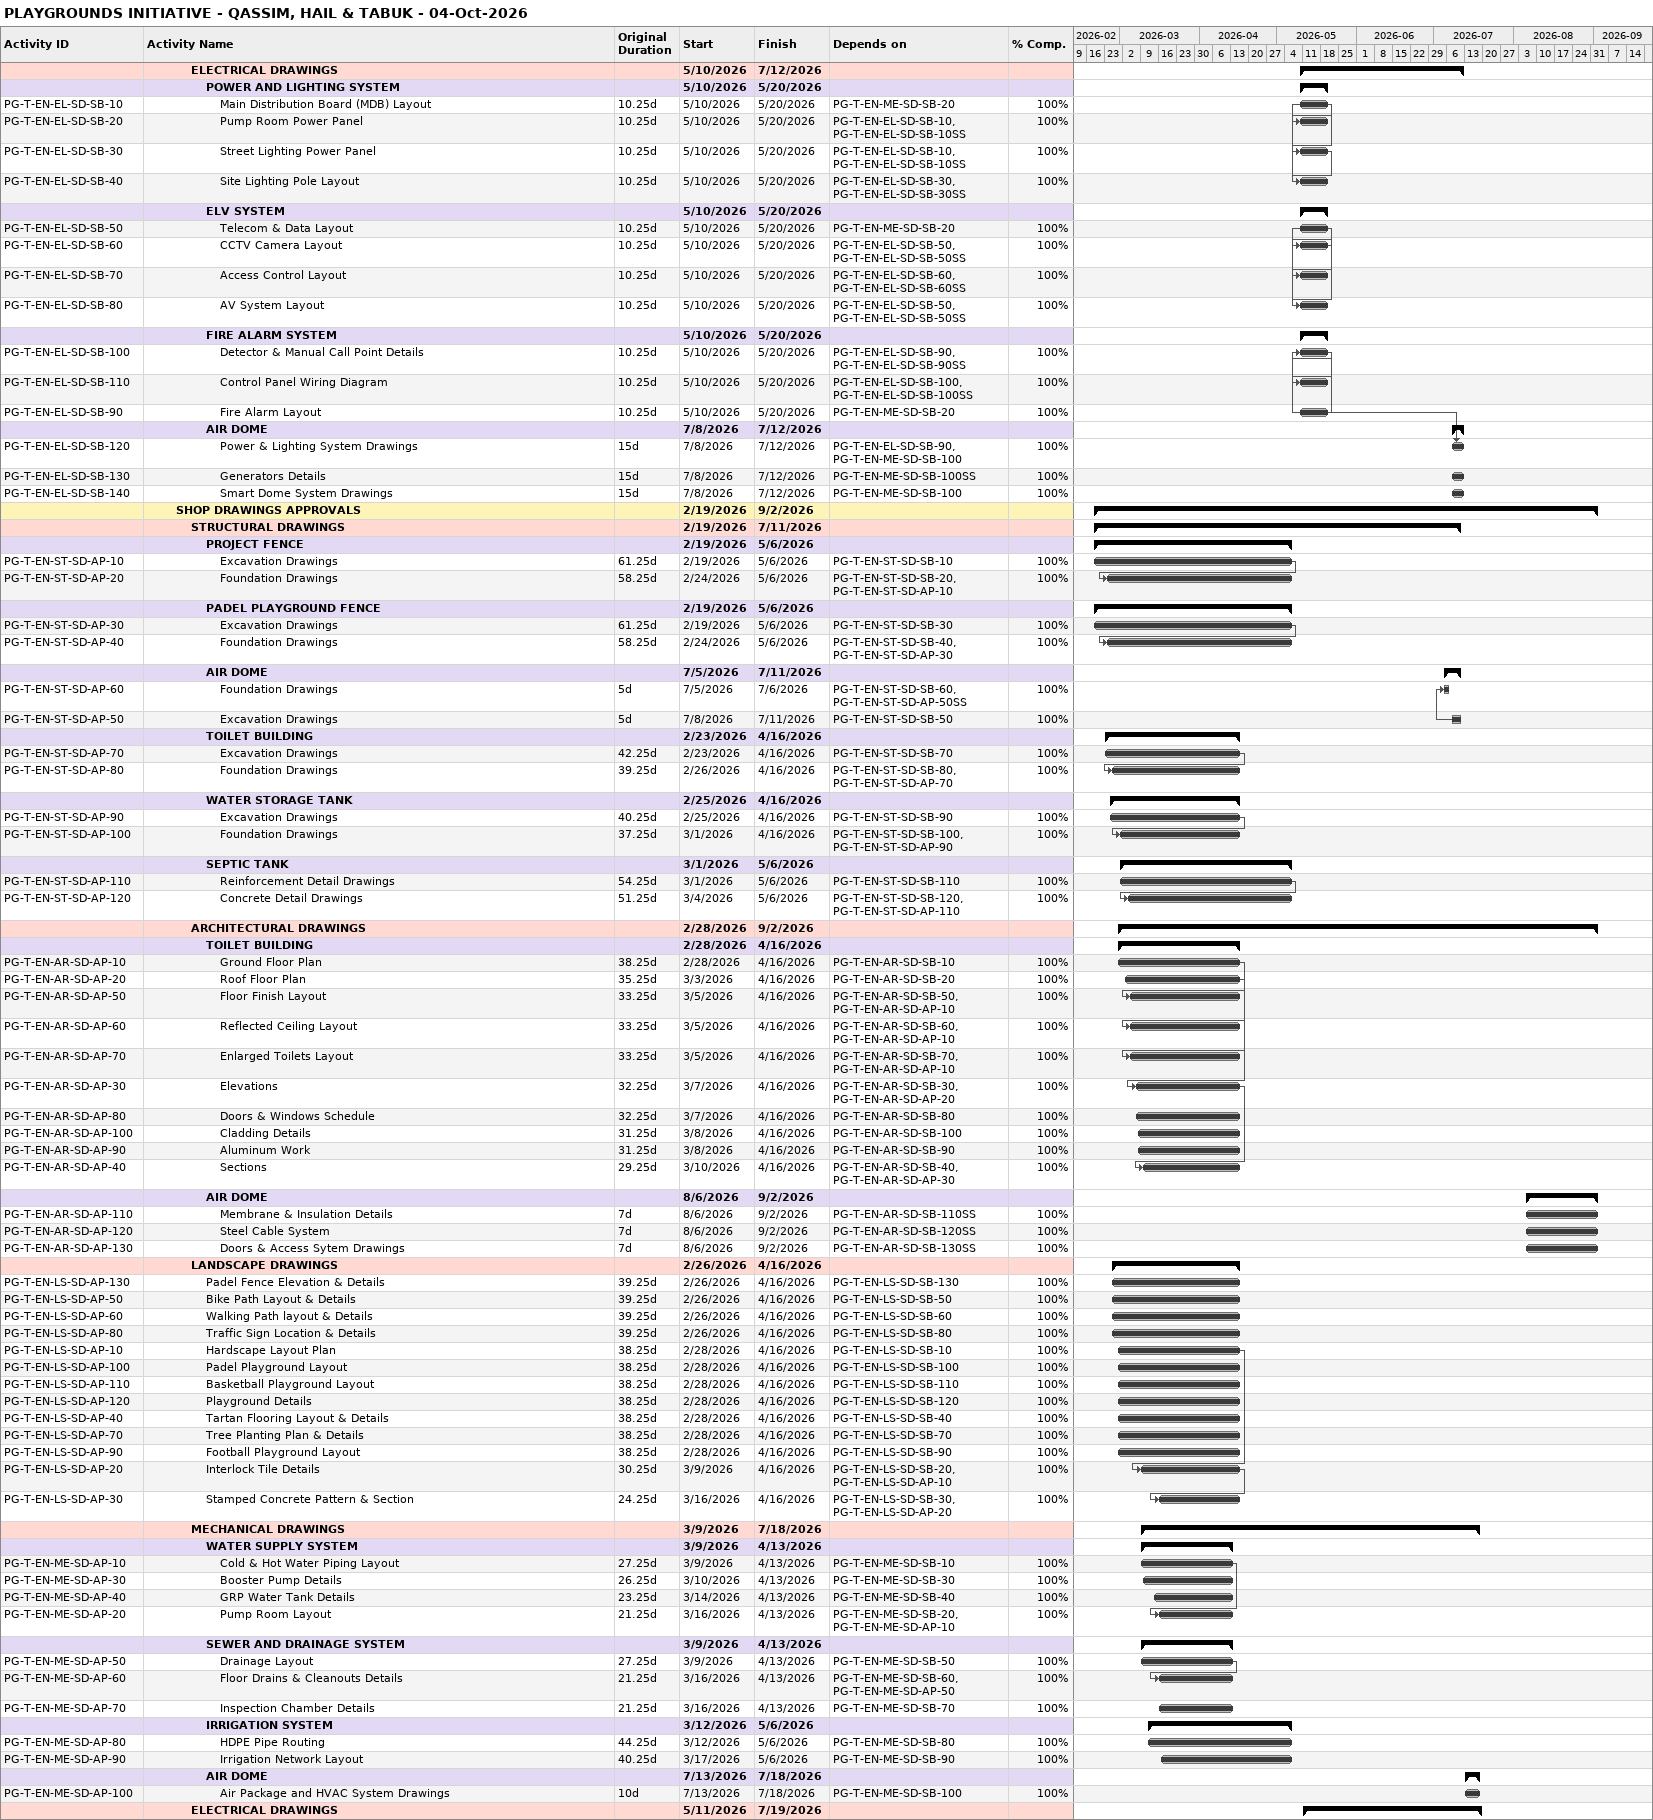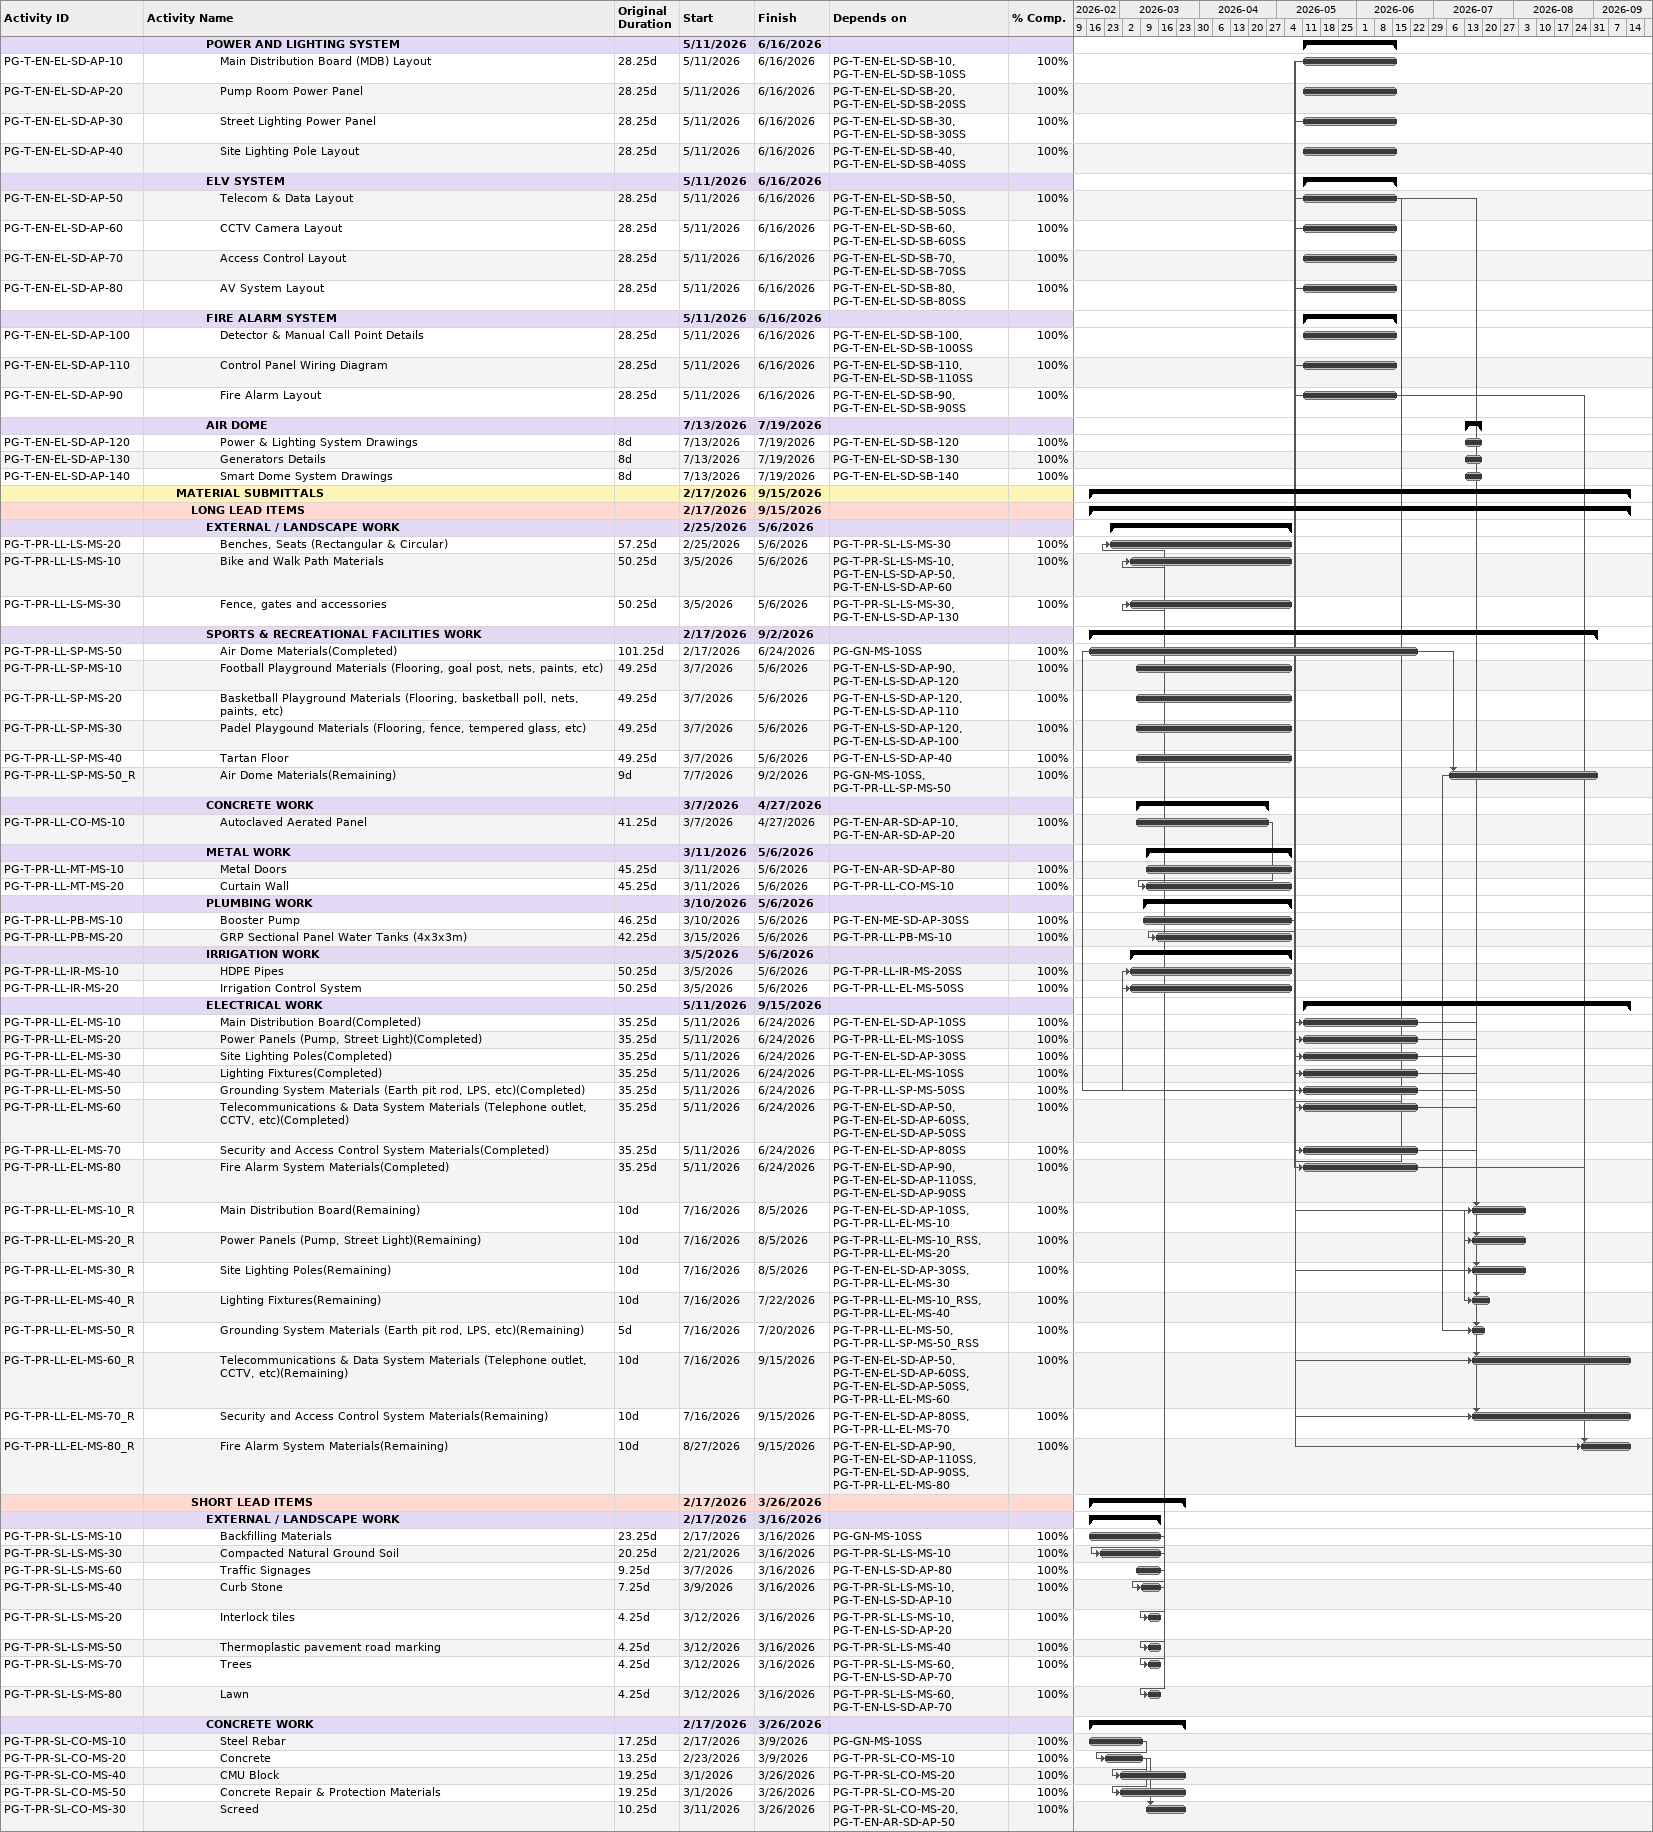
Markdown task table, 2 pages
PLAYGROUNDS INITIATIVE - QASSIM, HAIL & TABUK - 04-Oct-2026

| ID | Level | Task | Original duration | Start | Finish | Predecessors | % complete |
|---|---|---|---|---|---|---|---|
|  | 4 | **ELECTRICAL DRAWINGS** |  | 2026-05-10 | 2026-07-12 |  |  |
|  | 5 | **POWER AND LIGHTING SYSTEM** |  | 2026-05-10 | 2026-05-20 |  |  |
| PG-T-EN-EL-SD-SB-10 | 6 | Main Distribution Board (MDB) Layout | 10.25d | 2026-05-10 | 2026-05-20 | PG-T-EN-ME-SD-SB-20 | 100 |
| PG-T-EN-EL-SD-SB-20 | 6 | Pump Room Power Panel | 10.25d | 2026-05-10 | 2026-05-20 | PG-T-EN-EL-SD-SB-10, PG-T-EN-EL-SD-SB-10SS | 100 |
| PG-T-EN-EL-SD-SB-30 | 6 | Street Lighting Power Panel | 10.25d | 2026-05-10 | 2026-05-20 | PG-T-EN-EL-SD-SB-10, PG-T-EN-EL-SD-SB-10SS | 100 |
| PG-T-EN-EL-SD-SB-40 | 6 | Site Lighting Pole Layout | 10.25d | 2026-05-10 | 2026-05-20 | PG-T-EN-EL-SD-SB-30, PG-T-EN-EL-SD-SB-30SS | 100 |
|  | 5 | **ELV SYSTEM** |  | 2026-05-10 | 2026-05-20 |  |  |
| PG-T-EN-EL-SD-SB-50 | 6 | Telecom & Data Layout | 10.25d | 2026-05-10 | 2026-05-20 | PG-T-EN-ME-SD-SB-20 | 100 |
| PG-T-EN-EL-SD-SB-60 | 6 | CCTV Camera Layout | 10.25d | 2026-05-10 | 2026-05-20 | PG-T-EN-EL-SD-SB-50, PG-T-EN-EL-SD-SB-50SS | 100 |
| PG-T-EN-EL-SD-SB-70 | 6 | Access Control Layout | 10.25d | 2026-05-10 | 2026-05-20 | PG-T-EN-EL-SD-SB-60, PG-T-EN-EL-SD-SB-60SS | 100 |
| PG-T-EN-EL-SD-SB-80 | 6 | AV System Layout | 10.25d | 2026-05-10 | 2026-05-20 | PG-T-EN-EL-SD-SB-50, PG-T-EN-EL-SD-SB-50SS | 100 |
|  | 5 | **FIRE ALARM SYSTEM** |  | 2026-05-10 | 2026-05-20 |  |  |
| PG-T-EN-EL-SD-SB-100 | 6 | Detector & Manual Call Point Details | 10.25d | 2026-05-10 | 2026-05-20 | PG-T-EN-EL-SD-SB-90, PG-T-EN-EL-SD-SB-90SS | 100 |
| PG-T-EN-EL-SD-SB-110 | 6 | Control Panel Wiring Diagram | 10.25d | 2026-05-10 | 2026-05-20 | PG-T-EN-EL-SD-SB-100, PG-T-EN-EL-SD-SB-100SS | 100 |
| PG-T-EN-EL-SD-SB-90 | 6 | Fire Alarm Layout | 10.25d | 2026-05-10 | 2026-05-20 | PG-T-EN-ME-SD-SB-20 | 100 |
|  | 5 | **AIR DOME** |  | 2026-07-08 | 2026-07-12 |  |  |
| PG-T-EN-EL-SD-SB-120 | 6 | Power & Lighting System Drawings | 15d | 2026-07-08 | 2026-07-12 | PG-T-EN-EL-SD-SB-90, PG-T-EN-ME-SD-SB-100 | 100 |
| PG-T-EN-EL-SD-SB-130 | 6 | Generators Details | 15d | 2026-07-08 | 2026-07-12 | PG-T-EN-ME-SD-SB-100SS | 100 |
| PG-T-EN-EL-SD-SB-140 | 6 | Smart Dome System Drawings | 15d | 2026-07-08 | 2026-07-12 | PG-T-EN-ME-SD-SB-100 | 100 |
|  | 3 | **SHOP DRAWINGS APPROVALS** |  | 2026-02-19 | 2026-09-02 |  |  |
|  | 4 | **STRUCTURAL DRAWINGS** |  | 2026-02-19 | 2026-07-11 |  |  |
|  | 5 | **PROJECT FENCE** |  | 2026-02-19 | 2026-05-06 |  |  |
| PG-T-EN-ST-SD-AP-10 | 6 | Excavation Drawings | 61.25d | 2026-02-19 | 2026-05-06 | PG-T-EN-ST-SD-SB-10 | 100 |
| PG-T-EN-ST-SD-AP-20 | 6 | Foundation Drawings | 58.25d | 2026-02-24 | 2026-05-06 | PG-T-EN-ST-SD-SB-20, PG-T-EN-ST-SD-AP-10 | 100 |
|  | 5 | **PADEL PLAYGROUND FENCE** |  | 2026-02-19 | 2026-05-06 |  |  |
| PG-T-EN-ST-SD-AP-30 | 6 | Excavation Drawings | 61.25d | 2026-02-19 | 2026-05-06 | PG-T-EN-ST-SD-SB-30 | 100 |
| PG-T-EN-ST-SD-AP-40 | 6 | Foundation Drawings | 58.25d | 2026-02-24 | 2026-05-06 | PG-T-EN-ST-SD-SB-40, PG-T-EN-ST-SD-AP-30 | 100 |
|  | 5 | **AIR DOME** |  | 2026-07-05 | 2026-07-11 |  |  |
| PG-T-EN-ST-SD-AP-60 | 6 | Foundation Drawings | 5d | 2026-07-05 | 2026-07-06 | PG-T-EN-ST-SD-SB-60, PG-T-EN-ST-SD-AP-50SS | 100 |
| PG-T-EN-ST-SD-AP-50 | 6 | Excavation Drawings | 5d | 2026-07-08 | 2026-07-11 | PG-T-EN-ST-SD-SB-50 | 100 |
|  | 5 | **TOILET BUILDING** |  | 2026-02-23 | 2026-04-16 |  |  |
| PG-T-EN-ST-SD-AP-70 | 6 | Excavation Drawings | 42.25d | 2026-02-23 | 2026-04-16 | PG-T-EN-ST-SD-SB-70 | 100 |
| PG-T-EN-ST-SD-AP-80 | 6 | Foundation Drawings | 39.25d | 2026-02-26 | 2026-04-16 | PG-T-EN-ST-SD-SB-80, PG-T-EN-ST-SD-AP-70 | 100 |
|  | 5 | **WATER STORAGE TANK** |  | 2026-02-25 | 2026-04-16 |  |  |
| PG-T-EN-ST-SD-AP-90 | 6 | Excavation Drawings | 40.25d | 2026-02-25 | 2026-04-16 | PG-T-EN-ST-SD-SB-90 | 100 |
| PG-T-EN-ST-SD-AP-100 | 6 | Foundation Drawings | 37.25d | 2026-03-01 | 2026-04-16 | PG-T-EN-ST-SD-SB-100, PG-T-EN-ST-SD-AP-90 | 100 |
|  | 5 | **SEPTIC TANK** |  | 2026-03-01 | 2026-05-06 |  |  |
| PG-T-EN-ST-SD-AP-110 | 6 | Reinforcement Detail Drawings | 54.25d | 2026-03-01 | 2026-05-06 | PG-T-EN-ST-SD-SB-110 | 100 |
| PG-T-EN-ST-SD-AP-120 | 6 | Concrete Detail Drawings | 51.25d | 2026-03-04 | 2026-05-06 | PG-T-EN-ST-SD-SB-120, PG-T-EN-ST-SD-AP-110 | 100 |
|  | 4 | **ARCHITECTURAL DRAWINGS** |  | 2026-02-28 | 2026-09-02 |  |  |
|  | 5 | **TOILET BUILDING** |  | 2026-02-28 | 2026-04-16 |  |  |
| PG-T-EN-AR-SD-AP-10 | 6 | Ground Floor Plan | 38.25d | 2026-02-28 | 2026-04-16 | PG-T-EN-AR-SD-SB-10 | 100 |
| PG-T-EN-AR-SD-AP-20 | 6 | Roof Floor Plan | 35.25d | 2026-03-03 | 2026-04-16 | PG-T-EN-AR-SD-SB-20 | 100 |
| PG-T-EN-AR-SD-AP-50 | 6 | Floor Finish Layout | 33.25d | 2026-03-05 | 2026-04-16 | PG-T-EN-AR-SD-SB-50, PG-T-EN-AR-SD-AP-10 | 100 |
| PG-T-EN-AR-SD-AP-60 | 6 | Reflected Ceiling Layout | 33.25d | 2026-03-05 | 2026-04-16 | PG-T-EN-AR-SD-SB-60, PG-T-EN-AR-SD-AP-10 | 100 |
| PG-T-EN-AR-SD-AP-70 | 6 | Enlarged Toilets Layout | 33.25d | 2026-03-05 | 2026-04-16 | PG-T-EN-AR-SD-SB-70, PG-T-EN-AR-SD-AP-10 | 100 |
| PG-T-EN-AR-SD-AP-30 | 6 | Elevations | 32.25d | 2026-03-07 | 2026-04-16 | PG-T-EN-AR-SD-SB-30, PG-T-EN-AR-SD-AP-20 | 100 |
| PG-T-EN-AR-SD-AP-80 | 6 | Doors & Windows Schedule | 32.25d | 2026-03-07 | 2026-04-16 | PG-T-EN-AR-SD-SB-80 | 100 |
| PG-T-EN-AR-SD-AP-100 | 6 | Cladding Details | 31.25d | 2026-03-08 | 2026-04-16 | PG-T-EN-AR-SD-SB-100 | 100 |
| PG-T-EN-AR-SD-AP-90 | 6 | Aluminum Work | 31.25d | 2026-03-08 | 2026-04-16 | PG-T-EN-AR-SD-SB-90 | 100 |
| PG-T-EN-AR-SD-AP-40 | 6 | Sections | 29.25d | 2026-03-10 | 2026-04-16 | PG-T-EN-AR-SD-SB-40, PG-T-EN-AR-SD-AP-30 | 100 |
|  | 5 | **AIR DOME** |  | 2026-08-06 | 2026-09-02 |  |  |
| PG-T-EN-AR-SD-AP-110 | 6 | Membrane & Insulation Details | 7d | 2026-08-06 | 2026-09-02 | PG-T-EN-AR-SD-SB-110SS | 100 |
| PG-T-EN-AR-SD-AP-120 | 6 | Steel Cable System | 7d | 2026-08-06 | 2026-09-02 | PG-T-EN-AR-SD-SB-120SS | 100 |
| PG-T-EN-AR-SD-AP-130 | 6 | Doors & Access Sytem Drawings | 7d | 2026-08-06 | 2026-09-02 | PG-T-EN-AR-SD-SB-130SS | 100 |
|  | 4 | **LANDSCAPE DRAWINGS** |  | 2026-02-26 | 2026-04-16 |  |  |
| PG-T-EN-LS-SD-AP-130 | 5 | Padel Fence Elevation & Details | 39.25d | 2026-02-26 | 2026-04-16 | PG-T-EN-LS-SD-SB-130 | 100 |
| PG-T-EN-LS-SD-AP-50 | 5 | Bike Path Layout & Details | 39.25d | 2026-02-26 | 2026-04-16 | PG-T-EN-LS-SD-SB-50 | 100 |
| PG-T-EN-LS-SD-AP-60 | 5 | Walking Path layout & Details | 39.25d | 2026-02-26 | 2026-04-16 | PG-T-EN-LS-SD-SB-60 | 100 |
| PG-T-EN-LS-SD-AP-80 | 5 | Traffic Sign Location & Details | 39.25d | 2026-02-26 | 2026-04-16 | PG-T-EN-LS-SD-SB-80 | 100 |
| PG-T-EN-LS-SD-AP-10 | 5 | Hardscape Layout Plan | 38.25d | 2026-02-28 | 2026-04-16 | PG-T-EN-LS-SD-SB-10 | 100 |
| PG-T-EN-LS-SD-AP-100 | 5 | Padel Playground Layout | 38.25d | 2026-02-28 | 2026-04-16 | PG-T-EN-LS-SD-SB-100 | 100 |
| PG-T-EN-LS-SD-AP-110 | 5 | Basketball Playground Layout | 38.25d | 2026-02-28 | 2026-04-16 | PG-T-EN-LS-SD-SB-110 | 100 |
| PG-T-EN-LS-SD-AP-120 | 5 | Playground Details | 38.25d | 2026-02-28 | 2026-04-16 | PG-T-EN-LS-SD-SB-120 | 100 |
| PG-T-EN-LS-SD-AP-40 | 5 | Tartan Flooring Layout & Details | 38.25d | 2026-02-28 | 2026-04-16 | PG-T-EN-LS-SD-SB-40 | 100 |
| PG-T-EN-LS-SD-AP-70 | 5 | Tree Planting Plan & Details | 38.25d | 2026-02-28 | 2026-04-16 | PG-T-EN-LS-SD-SB-70 | 100 |
| PG-T-EN-LS-SD-AP-90 | 5 | Football Playground Layout | 38.25d | 2026-02-28 | 2026-04-16 | PG-T-EN-LS-SD-SB-90 | 100 |
| PG-T-EN-LS-SD-AP-20 | 5 | Interlock Tile Details | 30.25d | 2026-03-09 | 2026-04-16 | PG-T-EN-LS-SD-SB-20, PG-T-EN-LS-SD-AP-10 | 100 |
| PG-T-EN-LS-SD-AP-30 | 5 | Stamped Concrete Pattern & Section | 24.25d | 2026-03-16 | 2026-04-16 | PG-T-EN-LS-SD-SB-30, PG-T-EN-LS-SD-AP-20 | 100 |
|  | 4 | **MECHANICAL DRAWINGS** |  | 2026-03-09 | 2026-07-18 |  |  |
|  | 5 | **WATER SUPPLY SYSTEM** |  | 2026-03-09 | 2026-04-13 |  |  |
| PG-T-EN-ME-SD-AP-10 | 6 | Cold & Hot Water Piping Layout | 27.25d | 2026-03-09 | 2026-04-13 | PG-T-EN-ME-SD-SB-10 | 100 |
| PG-T-EN-ME-SD-AP-30 | 6 | Booster Pump Details | 26.25d | 2026-03-10 | 2026-04-13 | PG-T-EN-ME-SD-SB-30 | 100 |
| PG-T-EN-ME-SD-AP-40 | 6 | GRP Water Tank Details | 23.25d | 2026-03-14 | 2026-04-13 | PG-T-EN-ME-SD-SB-40 | 100 |
| PG-T-EN-ME-SD-AP-20 | 6 | Pump Room Layout | 21.25d | 2026-03-16 | 2026-04-13 | PG-T-EN-ME-SD-SB-20, PG-T-EN-ME-SD-AP-10 | 100 |
|  | 5 | **SEWER AND DRAINAGE SYSTEM** |  | 2026-03-09 | 2026-04-13 |  |  |
| PG-T-EN-ME-SD-AP-50 | 6 | Drainage Layout | 27.25d | 2026-03-09 | 2026-04-13 | PG-T-EN-ME-SD-SB-50 | 100 |
| PG-T-EN-ME-SD-AP-60 | 6 | Floor Drains & Cleanouts Details | 21.25d | 2026-03-16 | 2026-04-13 | PG-T-EN-ME-SD-SB-60, PG-T-EN-ME-SD-AP-50 | 100 |
| PG-T-EN-ME-SD-AP-70 | 6 | Inspection Chamber Details | 21.25d | 2026-03-16 | 2026-04-13 | PG-T-EN-ME-SD-SB-70 | 100 |
|  | 5 | **IRRIGATION SYSTEM** |  | 2026-03-12 | 2026-05-06 |  |  |
| PG-T-EN-ME-SD-AP-80 | 6 | HDPE Pipe Routing | 44.25d | 2026-03-12 | 2026-05-06 | PG-T-EN-ME-SD-SB-80 | 100 |
| PG-T-EN-ME-SD-AP-90 | 6 | Irrigation Network Layout | 40.25d | 2026-03-17 | 2026-05-06 | PG-T-EN-ME-SD-SB-90 | 100 |
|  | 5 | **AIR DOME** |  | 2026-07-13 | 2026-07-18 |  |  |
| PG-T-EN-ME-SD-AP-100 | 6 | Air Package and HVAC System Drawings | 10d | 2026-07-13 | 2026-07-18 | PG-T-EN-ME-SD-SB-100 | 100 |
|  | 4 | **ELECTRICAL DRAWINGS** |  | 2026-05-11 | 2026-07-19 |  |  |
|  | 5 | **POWER AND LIGHTING SYSTEM** |  | 2026-05-11 | 2026-06-16 |  |  |
| PG-T-EN-EL-SD-AP-10 | 6 | Main Distribution Board (MDB) Layout | 28.25d | 2026-05-11 | 2026-06-16 | PG-T-EN-EL-SD-SB-10, PG-T-EN-EL-SD-SB-10SS | 100 |
| PG-T-EN-EL-SD-AP-20 | 6 | Pump Room Power Panel | 28.25d | 2026-05-11 | 2026-06-16 | PG-T-EN-EL-SD-SB-20, PG-T-EN-EL-SD-SB-20SS | 100 |
| PG-T-EN-EL-SD-AP-30 | 6 | Street Lighting Power Panel | 28.25d | 2026-05-11 | 2026-06-16 | PG-T-EN-EL-SD-SB-30, PG-T-EN-EL-SD-SB-30SS | 100 |
| PG-T-EN-EL-SD-AP-40 | 6 | Site Lighting Pole Layout | 28.25d | 2026-05-11 | 2026-06-16 | PG-T-EN-EL-SD-SB-40, PG-T-EN-EL-SD-SB-40SS | 100 |
|  | 5 | **ELV SYSTEM** |  | 2026-05-11 | 2026-06-16 |  |  |
| PG-T-EN-EL-SD-AP-50 | 6 | Telecom & Data Layout | 28.25d | 2026-05-11 | 2026-06-16 | PG-T-EN-EL-SD-SB-50, PG-T-EN-EL-SD-SB-50SS | 100 |
| PG-T-EN-EL-SD-AP-60 | 6 | CCTV Camera Layout | 28.25d | 2026-05-11 | 2026-06-16 | PG-T-EN-EL-SD-SB-60, PG-T-EN-EL-SD-SB-60SS | 100 |
| PG-T-EN-EL-SD-AP-70 | 6 | Access Control Layout | 28.25d | 2026-05-11 | 2026-06-16 | PG-T-EN-EL-SD-SB-70, PG-T-EN-EL-SD-SB-70SS | 100 |
| PG-T-EN-EL-SD-AP-80 | 6 | AV System Layout | 28.25d | 2026-05-11 | 2026-06-16 | PG-T-EN-EL-SD-SB-80, PG-T-EN-EL-SD-SB-80SS | 100 |
|  | 5 | **FIRE ALARM SYSTEM** |  | 2026-05-11 | 2026-06-16 |  |  |
| PG-T-EN-EL-SD-AP-100 | 6 | Detector & Manual Call Point Details | 28.25d | 2026-05-11 | 2026-06-16 | PG-T-EN-EL-SD-SB-100, PG-T-EN-EL-SD-SB-100SS | 100 |
| PG-T-EN-EL-SD-AP-110 | 6 | Control Panel Wiring Diagram | 28.25d | 2026-05-11 | 2026-06-16 | PG-T-EN-EL-SD-SB-110, PG-T-EN-EL-SD-SB-110SS | 100 |
| PG-T-EN-EL-SD-AP-90 | 6 | Fire Alarm Layout | 28.25d | 2026-05-11 | 2026-06-16 | PG-T-EN-EL-SD-SB-90, PG-T-EN-EL-SD-SB-90SS | 100 |
|  | 5 | **AIR DOME** |  | 2026-07-13 | 2026-07-19 |  |  |
| PG-T-EN-EL-SD-AP-120 | 6 | Power & Lighting System Drawings | 8d | 2026-07-13 | 2026-07-19 | PG-T-EN-EL-SD-SB-120 | 100 |
| PG-T-EN-EL-SD-AP-130 | 6 | Generators Details | 8d | 2026-07-13 | 2026-07-19 | PG-T-EN-EL-SD-SB-130 | 100 |
| PG-T-EN-EL-SD-AP-140 | 6 | Smart Dome System Drawings | 8d | 2026-07-13 | 2026-07-19 | PG-T-EN-EL-SD-SB-140 | 100 |
|  | 3 | **MATERIAL SUBMITTALS** |  | 2026-02-17 | 2026-09-15 |  |  |
|  | 4 | **LONG LEAD ITEMS** |  | 2026-02-17 | 2026-09-15 |  |  |
|  | 5 | **EXTERNAL / LANDSCAPE WORK** |  | 2026-02-25 | 2026-05-06 |  |  |
| PG-T-PR-LL-LS-MS-20 | 6 | Benches, Seats (Rectangular & Circular) | 57.25d | 2026-02-25 | 2026-05-06 | PG-T-PR-SL-LS-MS-30 | 100 |
| PG-T-PR-LL-LS-MS-10 | 6 | Bike and Walk Path Materials | 50.25d | 2026-03-05 | 2026-05-06 | PG-T-PR-SL-LS-MS-10, PG-T-EN-LS-SD-AP-50, PG-T-EN-LS-SD-AP-60 | 100 |
| PG-T-PR-LL-LS-MS-30 | 6 | Fence, gates and accessories | 50.25d | 2026-03-05 | 2026-05-06 | PG-T-PR-SL-LS-MS-30, PG-T-EN-LS-SD-AP-130 | 100 |
|  | 5 | **SPORTS & RECREATIONAL FACILITIES WORK** |  | 2026-02-17 | 2026-09-02 |  |  |
| PG-T-PR-LL-SP-MS-50 | 6 | Air Dome Materials(Completed) | 101.25d | 2026-02-17 | 2026-06-24 | PG-GN-MS-10SS | 100 |
| PG-T-PR-LL-SP-MS-10 | 6 | Football Playground Materials (Flooring, goal post, nets, paints, etc) | 49.25d | 2026-03-07 | 2026-05-06 | PG-T-EN-LS-SD-AP-90, PG-T-EN-LS-SD-AP-120 | 100 |
| PG-T-PR-LL-SP-MS-20 | 6 | Basketball Playground Materials (Flooring, basketball poll, nets, paints, etc) | 49.25d | 2026-03-07 | 2026-05-06 | PG-T-EN-LS-SD-AP-120, PG-T-EN-LS-SD-AP-110 | 100 |
| PG-T-PR-LL-SP-MS-30 | 6 | Padel Playgound Materials (Flooring, fence, tempered glass, etc) | 49.25d | 2026-03-07 | 2026-05-06 | PG-T-EN-LS-SD-AP-120, PG-T-EN-LS-SD-AP-100 | 100 |
| PG-T-PR-LL-SP-MS-40 | 6 | Tartan Floor | 49.25d | 2026-03-07 | 2026-05-06 | PG-T-EN-LS-SD-AP-40 | 100 |
| PG-T-PR-LL-SP-MS-50_R | 6 | Air Dome Materials(Remaining) | 9d | 2026-07-07 | 2026-09-02 | PG-GN-MS-10SS, PG-T-PR-LL-SP-MS-50 | 100 |
|  | 5 | **CONCRETE WORK** |  | 2026-03-07 | 2026-04-27 |  |  |
| PG-T-PR-LL-CO-MS-10 | 6 | Autoclaved Aerated Panel | 41.25d | 2026-03-07 | 2026-04-27 | PG-T-EN-AR-SD-AP-10, PG-T-EN-AR-SD-AP-20 | 100 |
|  | 5 | **METAL WORK** |  | 2026-03-11 | 2026-05-06 |  |  |
| PG-T-PR-LL-MT-MS-10 | 6 | Metal Doors | 45.25d | 2026-03-11 | 2026-05-06 | PG-T-EN-AR-SD-AP-80 | 100 |
| PG-T-PR-LL-MT-MS-20 | 6 | Curtain Wall | 45.25d | 2026-03-11 | 2026-05-06 | PG-T-PR-LL-CO-MS-10 | 100 |
|  | 5 | **PLUMBING WORK** |  | 2026-03-10 | 2026-05-06 |  |  |
| PG-T-PR-LL-PB-MS-10 | 6 | Booster Pump | 46.25d | 2026-03-10 | 2026-05-06 | PG-T-EN-ME-SD-AP-30SS | 100 |
| PG-T-PR-LL-PB-MS-20 | 6 | GRP Sectional Panel Water Tanks (4x3x3m) | 42.25d | 2026-03-15 | 2026-05-06 | PG-T-PR-LL-PB-MS-10 | 100 |
|  | 5 | **IRRIGATION WORK** |  | 2026-03-05 | 2026-05-06 |  |  |
| PG-T-PR-LL-IR-MS-10 | 6 | HDPE Pipes | 50.25d | 2026-03-05 | 2026-05-06 | PG-T-PR-LL-IR-MS-20SS | 100 |
| PG-T-PR-LL-IR-MS-20 | 6 | Irrigation Control System | 50.25d | 2026-03-05 | 2026-05-06 | PG-T-PR-LL-EL-MS-50SS | 100 |
|  | 5 | **ELECTRICAL WORK** |  | 2026-05-11 | 2026-09-15 |  |  |
| PG-T-PR-LL-EL-MS-10 | 6 | Main Distribution Board(Completed) | 35.25d | 2026-05-11 | 2026-06-24 | PG-T-EN-EL-SD-AP-10SS | 100 |
| PG-T-PR-LL-EL-MS-20 | 6 | Power Panels (Pump, Street Light)(Completed) | 35.25d | 2026-05-11 | 2026-06-24 | PG-T-PR-LL-EL-MS-10SS | 100 |
| PG-T-PR-LL-EL-MS-30 | 6 | Site Lighting Poles(Completed) | 35.25d | 2026-05-11 | 2026-06-24 | PG-T-EN-EL-SD-AP-30SS | 100 |
| PG-T-PR-LL-EL-MS-40 | 6 | Lighting Fixtures(Completed) | 35.25d | 2026-05-11 | 2026-06-24 | PG-T-PR-LL-EL-MS-10SS | 100 |
| PG-T-PR-LL-EL-MS-50 | 6 | Grounding System Materials (Earth pit rod, LPS, etc)(Completed) | 35.25d | 2026-05-11 | 2026-06-24 | PG-T-PR-LL-SP-MS-50SS | 100 |
| PG-T-PR-LL-EL-MS-60 | 6 | Telecommunications & Data System Materials (Telephone outlet, CCTV, etc)(Completed) | 35.25d | 2026-05-11 | 2026-06-24 | PG-T-EN-EL-SD-AP-50, PG-T-EN-EL-SD-AP-60SS, PG-T-EN-EL-SD-AP-50SS | 100 |
| PG-T-PR-LL-EL-MS-70 | 6 | Security and Access Control System Materials(Completed) | 35.25d | 2026-05-11 | 2026-06-24 | PG-T-EN-EL-SD-AP-80SS | 100 |
| PG-T-PR-LL-EL-MS-80 | 6 | Fire Alarm System Materials(Completed) | 35.25d | 2026-05-11 | 2026-06-24 | PG-T-EN-EL-SD-AP-90, PG-T-EN-EL-SD-AP-110SS, PG-T-EN-EL-SD-AP-90SS | 100 |
| PG-T-PR-LL-EL-MS-10_R | 6 | Main Distribution Board(Remaining) | 10d | 2026-07-16 | 2026-08-05 | PG-T-EN-EL-SD-AP-10SS, PG-T-PR-LL-EL-MS-10 | 100 |
| PG-T-PR-LL-EL-MS-20_R | 6 | Power Panels (Pump, Street Light)(Remaining) | 10d | 2026-07-16 | 2026-08-05 | PG-T-PR-LL-EL-MS-10_RSS, PG-T-PR-LL-EL-MS-20 | 100 |
| PG-T-PR-LL-EL-MS-30_R | 6 | Site Lighting Poles(Remaining) | 10d | 2026-07-16 | 2026-08-05 | PG-T-EN-EL-SD-AP-30SS, PG-T-PR-LL-EL-MS-30 | 100 |
| PG-T-PR-LL-EL-MS-40_R | 6 | Lighting Fixtures(Remaining) | 10d | 2026-07-16 | 2026-07-22 | PG-T-PR-LL-EL-MS-10_RSS, PG-T-PR-LL-EL-MS-40 | 100 |
| PG-T-PR-LL-EL-MS-50_R | 6 | Grounding System Materials (Earth pit rod, LPS, etc)(Remaining) | 5d | 2026-07-16 | 2026-07-20 | PG-T-PR-LL-EL-MS-50, PG-T-PR-LL-SP-MS-50_RSS | 100 |
| PG-T-PR-LL-EL-MS-60_R | 6 | Telecommunications & Data System Materials (Telephone outlet, CCTV, etc)(Remaining) | 10d | 2026-07-16 | 2026-09-15 | PG-T-EN-EL-SD-AP-50, PG-T-EN-EL-SD-AP-60SS, PG-T-EN-EL-SD-AP-50SS, PG-T-PR-LL-EL-MS-60 | 100 |
| PG-T-PR-LL-EL-MS-70_R | 6 | Security and Access Control System Materials(Remaining) | 10d | 2026-07-16 | 2026-09-15 | PG-T-EN-EL-SD-AP-80SS, PG-T-PR-LL-EL-MS-70 | 100 |
| PG-T-PR-LL-EL-MS-80_R | 6 | Fire Alarm System Materials(Remaining) | 10d | 2026-08-27 | 2026-09-15 | PG-T-EN-EL-SD-AP-90, PG-T-EN-EL-SD-AP-110SS, PG-T-EN-EL-SD-AP-90SS, PG-T-PR-LL-EL-MS-80 | 100 |
|  | 4 | **SHORT LEAD ITEMS** |  | 2026-02-17 | 2026-03-26 |  |  |
|  | 5 | **EXTERNAL / LANDSCAPE WORK** |  | 2026-02-17 | 2026-03-16 |  |  |
| PG-T-PR-SL-LS-MS-10 | 6 | Backfilling Materials | 23.25d | 2026-02-17 | 2026-03-16 | PG-GN-MS-10SS | 100 |
| PG-T-PR-SL-LS-MS-30 | 6 | Compacted Natural Ground Soil | 20.25d | 2026-02-21 | 2026-03-16 | PG-T-PR-SL-LS-MS-10 | 100 |
| PG-T-PR-SL-LS-MS-60 | 6 | Traffic Signages | 9.25d | 2026-03-07 | 2026-03-16 | PG-T-EN-LS-SD-AP-80 | 100 |
| PG-T-PR-SL-LS-MS-40 | 6 | Curb Stone | 7.25d | 2026-03-09 | 2026-03-16 | PG-T-PR-SL-LS-MS-10, PG-T-EN-LS-SD-AP-10 | 100 |
| PG-T-PR-SL-LS-MS-20 | 6 | Interlock tiles | 4.25d | 2026-03-12 | 2026-03-16 | PG-T-PR-SL-LS-MS-10, PG-T-EN-LS-SD-AP-20 | 100 |
| PG-T-PR-SL-LS-MS-50 | 6 | Thermoplastic pavement road marking | 4.25d | 2026-03-12 | 2026-03-16 | PG-T-PR-SL-LS-MS-40 | 100 |
| PG-T-PR-SL-LS-MS-70 | 6 | Trees | 4.25d | 2026-03-12 | 2026-03-16 | PG-T-PR-SL-LS-MS-60, PG-T-EN-LS-SD-AP-70 | 100 |
| PG-T-PR-SL-LS-MS-80 | 6 | Lawn | 4.25d | 2026-03-12 | 2026-03-16 | PG-T-PR-SL-LS-MS-60, PG-T-EN-LS-SD-AP-70 | 100 |
|  | 5 | **CONCRETE WORK** |  | 2026-02-17 | 2026-03-26 |  |  |
| PG-T-PR-SL-CO-MS-10 | 6 | Steel Rebar | 17.25d | 2026-02-17 | 2026-03-09 | PG-GN-MS-10SS | 100 |
| PG-T-PR-SL-CO-MS-20 | 6 | Concrete | 13.25d | 2026-02-23 | 2026-03-09 | PG-T-PR-SL-CO-MS-10 | 100 |
| PG-T-PR-SL-CO-MS-40 | 6 | CMU Block | 19.25d | 2026-03-01 | 2026-03-26 | PG-T-PR-SL-CO-MS-20 | 100 |
| PG-T-PR-SL-CO-MS-50 | 6 | Concrete Repair & Protection Materials | 19.25d | 2026-03-01 | 2026-03-26 | PG-T-PR-SL-CO-MS-20 | 100 |
| PG-T-PR-SL-CO-MS-30 | 6 | Screed | 10.25d | 2026-03-11 | 2026-03-26 | PG-T-PR-SL-CO-MS-20, PG-T-EN-AR-SD-AP-50 | 100 |
